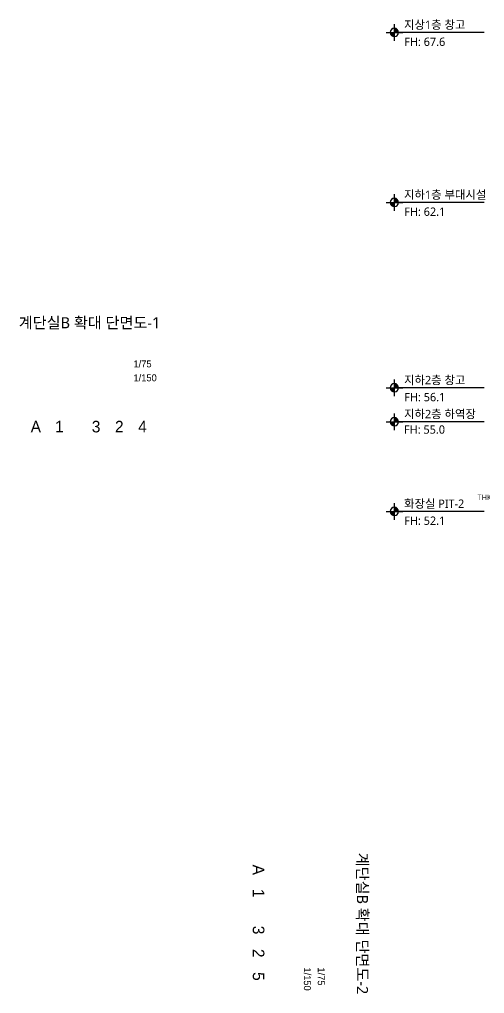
# Model space of a CAD drawing. Header units: millimetres. Extents: x 81033 to 452328, y -17390 to 42241.
# Drawn here: x 319380 to 334429, y -16760 to 14765 of the extents above; entities that cross this region are included whole.
import ezdxf
from ezdxf.enums import TextEntityAlignment as Align

# ---------------------------------------------------------------- set-up
doc = ezdxf.new("R2010")
doc.units = ezdxf.units.MM
doc.header["$LTSCALE"] = 100
doc.header["$MEASUREMENT"] = 0
doc.layers.get('0').update_dxf_attribs({"linetype": 'CONTINUOUS'})
for name, color, linetype in [('SYM', 7, 'CONTINUOUS'), ('TEXT(AXIS)', 2, 'CONTINUOUS'), ('TEXT(MIN)', 7, 'CONTINUOUS'), ('TEXT-TITLE', 6, 'CONTINUOUS'), ('TEXT-기입', 6, 'CONTINUOUS')]:
    doc.layers.add(name, color=color, linetype=linetype)
doc.styles.add('CGS', font='cgse', dxfattribs={"bigfont": 'cgs'})
doc.styles.add('나눔바른고딕', font='NanumBarunGothic.ttf')

# ---------------------------------------------------------------- blocks, each defined once
blk = doc.blocks.new('A$C19853FC8')
at = {"layer": 'SYM'}
for p, q in [((1800, 0), (1800, 3600)), ((3600, 1800), (0, 1800))]:
    blk.add_line(p, q, dxfattribs=at)
blk.add_circle((1800, 1800), 900, dxfattribs=at)
for points in [[(900, 1800), (1800, 2700), (914, 1959), (1643, 2686)], [(914, 1959), (1643, 2686), (954, 2112), (1492, 2646)], [(954, 2112), (1492, 2646), (1025, 2260), (1346, 2576)], [(1025, 2260), (1346, 2576), (1109, 2378), (1222, 2491)], [(1800, 900), (2700, 1800), (1959, 914), (2686, 1643)], [(1959, 914), (2686, 1643), (2112, 954), (2646, 1492)], [(2112, 954), (2646, 1492), (2260, 1025), (2576, 1346)], [(2260, 1025), (2576, 1346), (2378, 1109), (2491, 1222)]]:
    blk.add_solid(points, dxfattribs=at)
at = {"layer": 'SYM', "linetype": 'Continuous'}
for points in [[(1800, 2700), (1800, 1800), (900, 1800)], [(2700, 1800), (1800, 900), (1800, 1800)]]:
    blk.add_solid(points, dxfattribs=at)

msp = doc.modelspace()

# ---------------------------------------------------------------- linework, layer by layer
at = {"layer": 'SYM', "ltscale": 1000}
for p, q in [((334419.6, 14343.9), (331512.1, 14343.9)), ((334419.6, 14343.9), (331512.1, 14343.9)), ((334419.6, 8843.9), (331512.1, 8843.9)), ((334419.6, 2843.9), (331512.1, 2843.9)), ((334419.6, 1743.9), (331512.1, 1743.9)), ((334419.6, -1156.1), (331512.1, -1156.1))]:
    msp.add_line(p, q, dxfattribs=at)

# ---------------------------------------------------------------- block references
at = {"ltscale": 1000, "xscale": -0.15, "yscale": 0.15, "zscale": 0.15}
for p in [(331782.1, 14073.9), (331782.1, 14073.9), (331782.1, 8573.9), (331782.1, 2573.9), (331782.1, 1473.9), (331782.1, -1426.1)]:
    msp.add_blockref('A$C19853FC8', p, dxfattribs=at)

# ---------------------------------------------------------------- texts
at = {"layer": 'TEXT(AXIS)', "style": '나눔바른고딕'}
for s, p in [('지상1층 창고', (331824.6, 14593.9)), ('지상1층 창고', (331824.6, 14593.9)), ('FH: 67.6', (331833.1, 14043.9)), ('FH: 67.6', (331833.1, 14043.9)), ('지하1층 부대시설', (331824.6, 9093.9)), ('FH: 62.1', (331833.1, 8543.9)), ('지하2층 창고', (331824.6, 3093.9)), ('FH: 56.1', (331833.1, 2543.9)), ('지하2층 하역장', (331824.6, 1993.9)), ('FH: 55.0', (331824.6, 1493.9)), ('화장실 PIT-2', (331824.6, -906.1)), ('FH: 52.1', (331833.1, -1456.1))]:
    msp.add_text(s, height=270, dxfattribs=at).set_placement(p, align=Align.MIDDLE_LEFT)
at = {"layer": 'TEXT(MIN)', "style": '나눔바른고딕'}
msp.add_text('THK25 하이브리드 저방사 단열재', height=180, rotation=360, dxfattribs=at).set_placement((334201.4, -700.6), align=Align.MIDDLE_LEFT)
at = {"layer": 'TEXT-TITLE', "style": '나눔바른고딕'}
msp.add_text('계단실B 확대 단면도-1', height=360, dxfattribs=at).set_placement((321647, 4950), align=Align.MIDDLE_CENTER)
msp.add_text('계단실B 확대 단면도-2', height=360, rotation=270, dxfattribs=at).set_placement((330478.8, -14493.2), align=Align.MIDDLE_CENTER)
at = {"layer": 'TEXT-기입', "style": 'CGS'}
for s, p in [('1/75', (323069.1, 3436.9)), ('1/150', (323069.1, 2986.9))]:
    msp.add_text(s, height=225, dxfattribs=at).set_placement(p, align=Align.BOTTOM_LEFT)
for s, p in [('A', (319909.6, 1588.4)), ('1', (320669, 1588.4)), ('3', (321859.6, 1588.4)), ('2', (322609.6, 1588.4)), ('4', (323359.6, 1588.4))]:
    msp.add_text(s, height=375, dxfattribs=at).set_placement(p, align=Align.MIDDLE_CENTER)
for s, p in [('A', (327117.2, -12755.8)), ('1', (327117.2, -13515.2)), ('3', (327117.2, -14705.8)), ('2', (327117.2, -15455.8)), ('5', (327117.2, -16205.8))]:
    msp.add_text(s, height=375, rotation=270, dxfattribs=at).set_placement(p, align=Align.MIDDLE_CENTER)
for s, p in [('1/150', (328515.7, -15915.3)), ('1/75', (328965.7, -15915.3))]:
    msp.add_text(s, height=225, rotation=270, dxfattribs=at).set_placement(p, align=Align.BOTTOM_LEFT)

doc.saveas('drawing.dxf')
